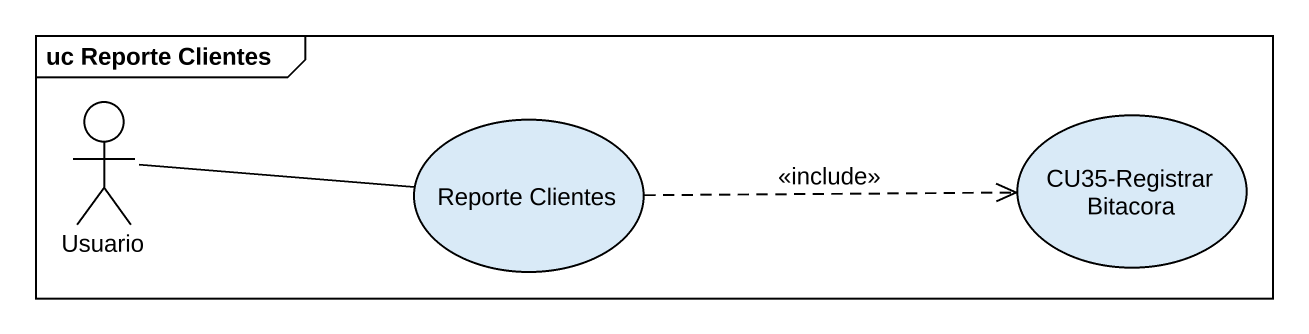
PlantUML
@startuml
mainframe uc Reporte Clientes
actor Usuario
usecase "Reporte Clientes" as Reporte_Clientes
usecase "CU35-Registrar Bitacora" as CU35_Registrar_Bitacora
Usuario -right- Reporte_Clientes
Reporte_Clientes .right.> CU35_Registrar_Bitacora : <<include>>
@enduml
